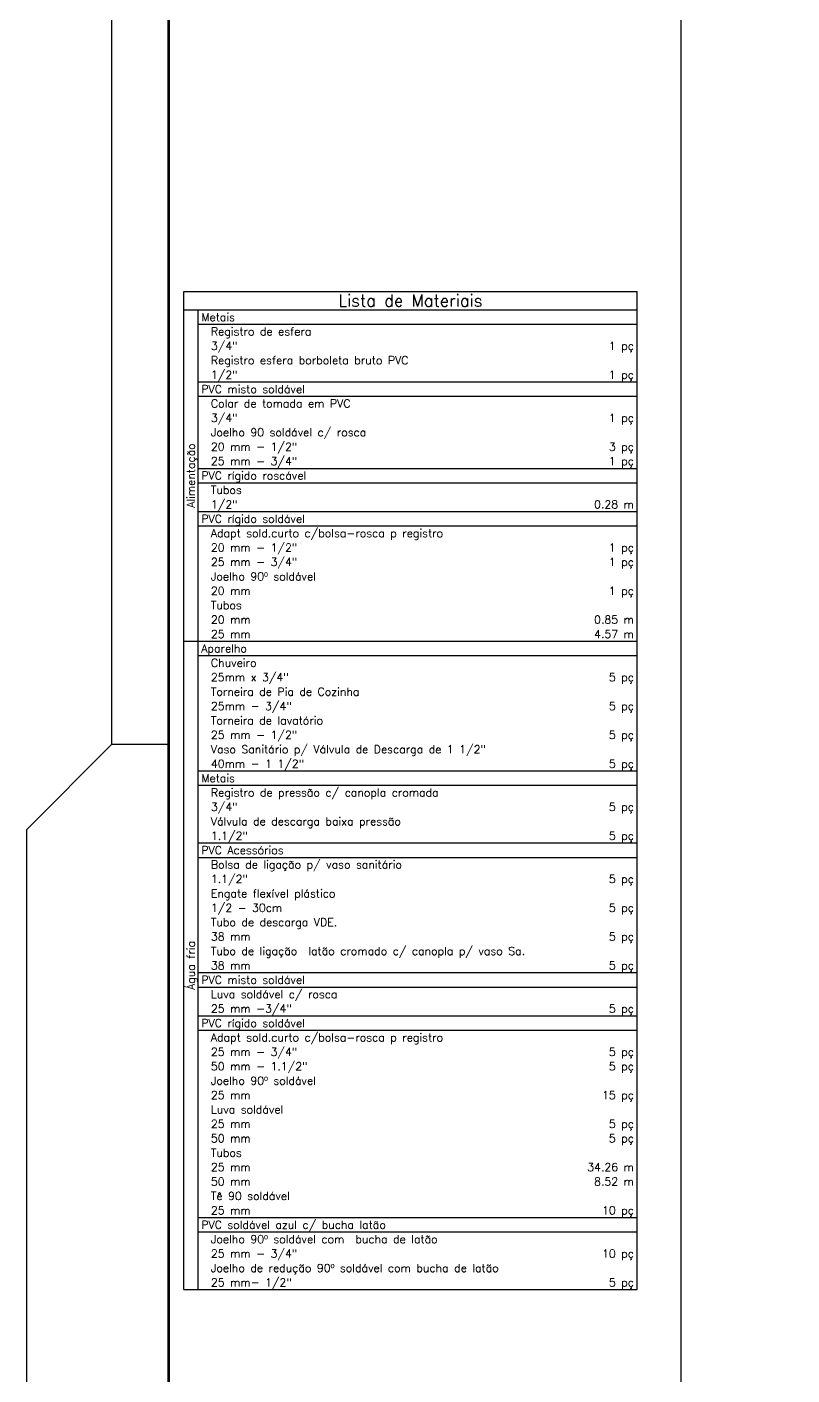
# Model space of a CAD drawing. Extents: x 241 to 398, y 106 to 179.
# Drawn here: x 280.51 to 287.26, y 114.9 to 126.79 of the extents above; entities that cross this region are included whole.
import ezdxf
from ezdxf.enums import TextEntityAlignment as Align

# ---------------------------------------------------------------- set-up
doc = ezdxf.new("R2010")
doc.units = 0
doc.layers.get('0').update_dxf_attribs({"linetype": 'CONTINUOUS'})
doc.layers.add('ALVVISTA', color=8, linetype='CONTINUOUS')
doc.styles.add('ARIAL', font='romans.shx')

msp = doc.modelspace()

# ---------------------------------------------------------------- linework, layer by layer
for p, q in [((281.2632, 120.4603), (281.2632, 140.2921)), ((281.2632, 120.4603), (280.5132, 119.7103)), ((281.2632, 120.4603), (281.7632, 120.4603)), ((280.5132, 106.3321), (280.5132, 119.7103))]:
    msp.add_line(p, q)
at = {"const_width": 0.0236}
msp.add_lwpolyline([(281.7632, 139.7921), (318.3764, 139.7921), (318.3764, 106.0821), (281.7632, 106.0821)], close=True, dxfattribs=at)
at = {"layer": 'ALVVISTA', "linetype": 'Continuous'}
msp.add_line((286.2808, 138.8399), (286.2808, 108.8403), dxfattribs=at)
at = {"layer": 'ALVVISTA'}
for p, q in [((281.8961, 115.6508), (281.8961, 124.4546)), ((281.8961, 124.4546), (285.8961, 124.4546)), ((285.8961, 115.6508), (285.8961, 124.4546)), ((281.8961, 124.2922), (285.8961, 124.2922)), ((282.0232, 115.6508), (282.0232, 124.2922)), ((282.0232, 124.1652), (285.8961, 124.1652)), ((282.0232, 123.6568), (285.8961, 123.6568)), ((282.0232, 123.5298), (285.8961, 123.5298)), ((282.0232, 122.8944), (285.8961, 122.8944)), ((282.0232, 122.7673), (285.8961, 122.7673)), ((282.0232, 122.5131), (285.8961, 122.5131)), ((282.0232, 122.386), (285.8961, 122.386)), ((281.8961, 121.3694), (285.8961, 121.3694)), ((282.0232, 121.2423), (285.8961, 121.2423)), ((282.0232, 120.2257), (285.8961, 120.2257)), ((282.0232, 120.0986), (285.8961, 120.0986)), ((282.0232, 119.5903), (285.8961, 119.5903)), ((282.0232, 119.4632), (285.8961, 119.4632)), ((282.0232, 118.4466), (285.8961, 118.4466)), ((282.0232, 118.3195), (285.8961, 118.3195)), ((282.0232, 118.0653), (285.8961, 118.0653)), ((282.0232, 117.9382), (285.8961, 117.9382)), ((282.0232, 116.2862), (285.8961, 116.2862)), ((282.0232, 116.1591), (285.8961, 116.1591)), ((281.8961, 115.6508), (285.8961, 115.6508))]:
    msp.add_line(p, q, dxfattribs=at)

# ---------------------------------------------------------------- texts
at = {"layer": 'ALVVISTA', "style": 'ARIAL'}
msp.add_text('Lista de Materiais', height=0.1059, dxfattribs=at).set_placement((283.8961, 124.3205), align=Align.CENTER)
for s, p in [('Metais', (282.0514, 124.1934)), ('Registro de esfera', (282.1361, 124.0663)), ('3/4"', (282.1361, 123.9392)), ('Registro esfera borboleta bruto PVC', (282.1361, 123.8122)), ('1/2"', (282.1361, 123.6851)), ('PVC misto soldável', (282.0514, 123.558)), ('Colar de tomada em PVC', (282.1361, 123.4309)), ('3/4"', (282.1361, 123.3038)), ('Joelho 90 soldável c/ rosca', (282.1361, 123.1768)), ('20 mm - 1/2"', (282.1361, 123.0497)), ('25 mm - 3/4"', (282.1361, 122.9226)), ('PVC rígido roscável', (282.0514, 122.7955)), ('Tubos', (282.1361, 122.6684)), ('1/2" ', (282.1361, 122.5414)), ('PVC rígido soldável', (282.0514, 122.4143)), ('Adapt sold.curto c/bolsa-rosca p registro', (282.1361, 122.2872)), ('20 mm - 1/2"', (282.1361, 122.1601)), ('25 mm - 3/4"', (282.1361, 122.0331)), ('Joelho 90º soldável', (282.1361, 121.906)), ('20 mm', (282.1361, 121.7789)), ('Tubos', (282.1361, 121.6518)), ('20 mm', (282.1361, 121.5247)), ('25 mm', (282.1361, 121.3977)), ('Aparelho', (282.0514, 121.2706)), ('Chuveiro ', (282.1361, 121.1435)), ('25mm x 3/4"', (282.1361, 121.0164)), ('Torneira de Pia de Cozinha ', (282.1361, 120.8893)), ('25mm - 3/4"', (282.1361, 120.7623)), ('Torneira de lavatório', (282.1361, 120.6352)), ('25 mm - 1/2"', (282.1361, 120.5081)), ('Vaso Sanitário p/ Válvula de Descarga de 1 1/2"', (282.1361, 120.381)), ('40mm - 1 1/2"', (282.1361, 120.2539)), ('Metais', (282.0514, 120.1269)), ('Registro de pressão c/ canopla cromada', (282.1361, 119.9998)), ('3/4"', (282.1361, 119.8727)), ('Válvula de descarga baixa pressão', (282.1361, 119.7456)), ('1.1/2"', (282.1361, 119.6185)), ('PVC Acessórios', (282.0514, 119.4914)), ('Bolsa de ligação p/ vaso sanitário', (282.1361, 119.3644)), ('1.1/2"', (282.1361, 119.2373)), ('Engate flexível plástico', (282.1361, 119.1102)), ('1/2 - 30cm', (282.1361, 118.9831)), ('Tubo de descarga VDE.', (282.1361, 118.856)), ('38 mm', (282.1361, 118.729)), ('Tubo de ligação  latão cromado c/ canopla p/ vaso Sa.', (282.1361, 118.6019)), ('38 mm', (282.1361, 118.4748)), ('PVC misto soldável', (282.0514, 118.3477)), ('Luva soldável c/ rosca', (282.1361, 118.2206)), ('25 mm -3/4"', (282.1361, 118.0936)), ('PVC rígido soldável', (282.0514, 117.9665)), ('Adapt sold.curto c/bolsa-rosca p registro', (282.1361, 117.8394)), ('25 mm - 3/4"', (282.1361, 117.7123)), ('50 mm - 1.1/2"', (282.1361, 117.5852)), ('Joelho 90º soldável', (282.1361, 117.4582)), ('25 mm', (282.1361, 117.3311)), ('Luva soldável', (282.1361, 117.204)), ('25 mm', (282.1361, 117.0769)), ('50 mm', (282.1361, 116.9498)), ('Tubos', (282.1361, 116.8227)), ('25 mm', (282.1361, 116.6957)), ('50 mm', (282.1361, 116.5686)), ('Tê 90 soldável', (282.1361, 116.4415)), ('25 mm', (282.1361, 116.3144)), ('PVC soldável azul c/ bucha latão', (282.0514, 116.1873)), ('Joelho 90º soldável com  bucha de latão ', (282.1361, 116.0603)), ('25 mm - 3/4"', (282.1361, 115.9332)), ('Joelho de redução 90º soldável com bucha de latão', (282.1361, 115.8061)), ('25 mm- 1/2"', (282.1361, 115.679))]:
    msp.add_text(s, height=0.0706, dxfattribs=at).set_placement(p)
for s, p in [('1 pç', (285.8679, 123.9392)), ('1 pç', (285.8679, 123.6851)), ('1 pç', (285.8679, 123.3038)), ('3 pç', (285.8679, 123.0497)), ('1 pç', (285.8679, 122.9226)), ('0.28 m', (285.8679, 122.5414)), ('1 pç', (285.8679, 122.1601)), ('1 pç', (285.8679, 122.0331)), ('1 pç', (285.8679, 121.7789)), ('0.85 m', (285.8679, 121.5247)), ('4.57 m', (285.8679, 121.3977)), ('5 pç', (285.8679, 121.0164)), ('5 pç', (285.8679, 120.7623)), ('5 pç', (285.8679, 120.5081)), ('5 pç', (285.8679, 120.2539)), ('5 pç', (285.8679, 119.8727)), ('5 pç', (285.8679, 119.6185)), ('5 pç', (285.8679, 119.2373)), ('5 pç', (285.8679, 118.9831)), ('5 pç', (285.8679, 118.729)), ('5 pç', (285.8679, 118.4748)), ('5 pç', (285.8679, 118.0936)), ('5 pç', (285.8679, 117.7123)), ('5 pç', (285.8679, 117.5852)), ('15 pç', (285.8679, 117.3311)), ('5 pç', (285.8679, 117.0769)), ('5 pç', (285.8679, 116.9498)), ('34.26 m', (285.8679, 116.6957)), ('8.52 m', (285.8679, 116.5686)), ('10 pç', (285.8679, 116.3144)), ('10 pç', (285.8679, 115.9332)), ('5 pç', (285.8679, 115.679))]:
    msp.add_text(s, height=0.0706, dxfattribs=at).set_placement(p, align=Align.RIGHT)
for s, p in [('Alimentação', (281.9949, 122.8308)), ('Água fria', (281.9949, 118.5101))]:
    msp.add_text(s, height=0.0706, rotation=90, dxfattribs=at).set_placement(p, align=Align.CENTER)

doc.saveas('drawing.dxf')
